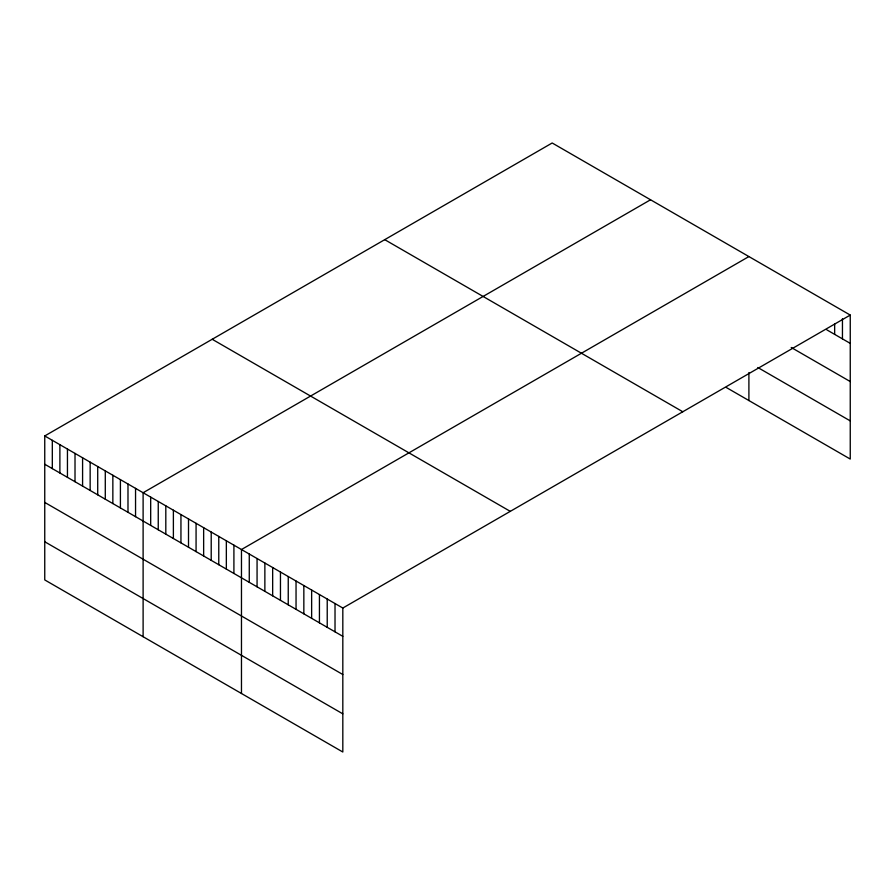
<?xml version="1.0" encoding="UTF-8"?>
<svg xmlns="http://www.w3.org/2000/svg" width="895" height="895" viewBox="0 0 895 895"><rect width="100%" height="100%" fill="white"/><g stroke="black" fill="none" stroke-linecap="round" stroke-linejoin="round"><path stroke-width="1.34" d="M44.75 435.943L342.819 608.041L342.819 752.013L44.75 579.926L44.75 435.943L552.181 142.987L850.25 315.074L850.25 459.057L726.203 387.434M650.542 199.775L143.111 492.742L143.111 636.714M748.902 256.563L241.471 549.53L241.471 693.502M342.819 608.041L850.25 315.074M826.868 329.875L850.25 343.378M791.225 347.473L850.25 381.55M757.819 367.509L850.25 420.885M384.727 239.659L682.795 411.756M212.204 339.272L510.273 511.358M44.75 464.248L342.819 636.334M44.75 502.419L342.819 674.517M44.75 541.755L342.819 713.841M842.452 318.665L842.452 338.881M834.655 323.598L834.655 334.372M748.902 372.544L748.902 400.546M335.021 603.532L335.021 631.836M327.223 599.035L327.223 627.339M319.437 594.537L319.437 622.842M311.639 590.029L311.639 618.333M303.841 585.531L303.841 613.836M296.044 581.034L296.044 609.338M288.246 576.525L288.246 604.83M280.459 572.028L280.459 600.332M272.662 567.531L272.662 595.835M264.864 563.033L264.864 591.326M257.066 558.525L257.066 586.829M249.269 554.027L249.269 582.332M233.908 545.156L233.908 573.46M226.345 540.793L226.345 569.097M218.772 536.418L218.772 564.723M211.209 532.055L211.209 560.359M203.646 527.681L203.646 555.985M196.072 523.318L196.072 551.622M188.509 518.943L188.509 547.248M180.947 514.58L180.947 542.885M173.384 510.206L173.384 538.51M165.81 505.843L165.81 534.147M158.247 501.468L158.247 529.773M150.684 497.105L150.684 525.41M135.548 488.368L135.548 516.672M127.985 484.005L127.985 512.298M120.411 479.63L120.411 507.935M112.848 475.267L112.848 503.572M105.286 470.893L105.286 499.197M97.712 466.53L97.712 494.834M90.149 462.156L90.149 490.46M82.586 457.792L82.586 486.097M75.012 453.418L75.012 481.723M67.449 449.055L67.449 477.359M59.887 444.681L59.887 472.985M52.313 440.318L52.313 468.622"/></g></svg>
